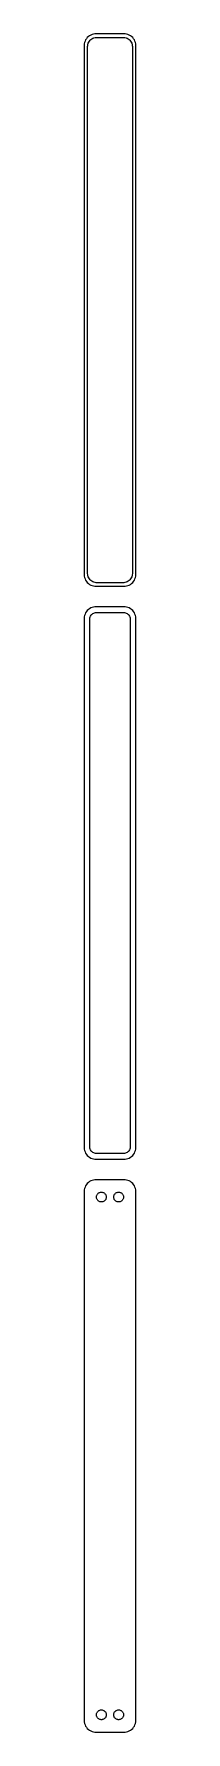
# Model space of a CAD drawing. Header units: metres. Extents: x -11 to 11, y 627 to 1365.
import ezdxf

# ---------------------------------------------------------------- set-up
doc = ezdxf.new("R2010")
doc.units = ezdxf.units.M

msp = doc.modelspace()

# ---------------------------------------------------------------- linework, layer by layer
for p, q in [((-11.2106, 1360.63), (-11.25, 1360)), ((-11.25, 1360), (-11.25, 1130)), ((-11.0929, 1361.24), (-11.2106, 1360.63)), ((-10.8989, 1361.84), (-11.0929, 1361.24)), ((-10.6315, 1362.41), (-10.8989, 1361.84)), ((-10.2951, 1362.94), (-10.6315, 1362.41)), ((-9.89484, 1363.42), (-10.2951, 1362.94)), ((-9.43712, 1363.85), (-9.89484, 1363.42)), ((-9.75, 1359.5), (-9.71844, 1360)), ((-9.75, 1130.5), (-9.75, 1359.5)), ((-9.71844, 1360), (-9.62433, 1360.49)), ((-9.62433, 1360.49), (-9.4691, 1360.97)), ((-9.4691, 1360.97), (-9.25522, 1361.43)), ((-8.92912, 1364.22), (-9.43712, 1363.85)), ((-9.25522, 1361.43), (-8.98605, 1361.85)), ((-8.98605, 1361.85), (-8.66586, 1362.24)), ((-8.37889, 1364.52), (-8.92912, 1364.22)), ((-8.66586, 1362.24), (-8.29968, 1362.58)), ((-7.79507, 1364.76), (-8.37889, 1364.52)), ((-8.29968, 1362.58), (-7.8933, 1362.88)), ((-7.8933, 1362.88), (-7.45311, 1363.12)), ((-7.1869, 1364.91), (-7.79507, 1364.76)), ((-7.45311, 1363.12), (-6.98605, 1363.3)), ((-6.56395, 1364.99), (-7.1869, 1364.91)), ((-6.98605, 1363.3), (-6.49951, 1363.43)), ((6.56395, 1364.99), (-6.56395, 1364.99)), ((-6.49951, 1363.43), (-6.00116, 1363.49)), ((-6.00116, 1363.49), (6.00116, 1363.49)), ((6.00116, 1363.49), (6.49951, 1363.43)), ((6.49951, 1363.43), (6.98605, 1363.3)), ((7.1869, 1364.91), (6.56395, 1364.99)), ((6.98605, 1363.3), (7.45311, 1363.12)), ((7.79507, 1364.76), (7.1869, 1364.91)), ((7.45311, 1363.12), (7.8933, 1362.88)), ((8.37889, 1364.52), (7.79507, 1364.76)), ((7.8933, 1362.88), (8.29968, 1362.58)), ((8.29968, 1362.58), (8.66586, 1362.24)), ((8.92912, 1364.22), (8.37889, 1364.52)), ((8.66586, 1362.24), (8.98605, 1361.85)), ((9.43712, 1363.85), (8.92912, 1364.22)), ((8.98605, 1361.85), (9.25522, 1361.43)), ((9.25522, 1361.43), (9.4691, 1360.97)), ((9.89484, 1363.42), (9.43712, 1363.85)), ((9.4691, 1360.97), (9.62433, 1360.49)), ((9.62433, 1360.49), (9.71844, 1360)), ((9.71844, 1360), (9.75, 1359.5)), ((9.75, 1359.5), (9.75, 1130.5)), ((10.2951, 1362.94), (9.89484, 1363.42)), ((10.6315, 1362.41), (10.2951, 1362.94)), ((10.8989, 1361.84), (10.6315, 1362.41)), ((11.0929, 1361.24), (10.8989, 1361.84)), ((11.2106, 1360.63), (11.0929, 1361.24)), ((11.25, 1360), (11.2106, 1360.63)), ((11.25, 1130), (11.25, 1360)), ((-11.25, 1130), (-11.2106, 1129.37)), ((-11.2106, 1129.37), (-11.0929, 1128.76)), ((-9.71844, 1130), (-9.75, 1130.5)), ((-9.62433, 1129.51), (-9.71844, 1130)), ((-9.4691, 1129.03), (-9.62433, 1129.51)), ((9.62433, 1129.51), (9.4691, 1129.03)), ((9.71844, 1130), (9.62433, 1129.51)), ((9.75, 1130.5), (9.71844, 1130)), ((11.0929, 1128.76), (11.2106, 1129.37)), ((11.2106, 1129.37), (11.25, 1130)), ((-11.0929, 1128.76), (-10.8989, 1128.16)), ((-10.8989, 1128.16), (-10.6315, 1127.59)), ((-10.6315, 1127.59), (-10.2951, 1127.06)), ((-10.2951, 1127.06), (-9.89484, 1126.58)), ((-9.89484, 1126.58), (-9.43712, 1126.15)), ((-9.25522, 1128.57), (-9.4691, 1129.03)), ((-9.43712, 1126.15), (-8.92912, 1125.78)), ((-8.98605, 1128.15), (-9.25522, 1128.57)), ((-8.66586, 1127.76), (-8.98605, 1128.15)), ((-8.92912, 1125.78), (-8.37889, 1125.48)), ((-8.29968, 1127.42), (-8.66586, 1127.76)), ((-8.37889, 1125.48), (-7.79507, 1125.24)), ((-7.8933, 1127.12), (-8.29968, 1127.42)), ((-7.45311, 1126.88), (-7.8933, 1127.12)), ((-7.79507, 1125.24), (-7.1869, 1125.09)), ((-6.98605, 1126.7), (-7.45311, 1126.88)), ((-7.1869, 1125.09), (-6.56395, 1125.01)), ((-6.49951, 1126.57), (-6.98605, 1126.7)), ((-6.56395, 1125.01), (6.56395, 1125.01)), ((-6.00116, 1126.51), (-6.49951, 1126.57)), ((6.00116, 1126.51), (-6.00116, 1126.51)), ((6.49951, 1126.57), (6.00116, 1126.51)), ((6.98605, 1126.7), (6.49951, 1126.57)), ((6.56395, 1125.01), (7.1869, 1125.09)), ((7.45311, 1126.88), (6.98605, 1126.7)), ((7.1869, 1125.09), (7.79507, 1125.24)), ((7.8933, 1127.12), (7.45311, 1126.88)), ((7.79507, 1125.24), (8.37889, 1125.48)), ((8.29968, 1127.42), (7.8933, 1127.12)), ((8.66586, 1127.76), (8.29968, 1127.42)), ((8.37889, 1125.48), (8.92912, 1125.78)), ((8.98605, 1128.15), (8.66586, 1127.76)), ((8.92912, 1125.78), (9.43712, 1126.15)), ((9.25522, 1128.57), (8.98605, 1128.15)), ((9.4691, 1129.03), (9.25522, 1128.57)), ((9.43712, 1126.15), (9.89484, 1126.58)), ((9.89484, 1126.58), (10.2951, 1127.06)), ((10.2951, 1127.06), (10.6315, 1127.59)), ((10.6315, 1127.59), (10.8989, 1128.16)), ((10.8989, 1128.16), (11.0929, 1128.76)), ((-9.89484, 1114.42), (-10.2951, 1113.94)), ((-9.43712, 1114.85), (-9.89484, 1114.42)), ((-8.92912, 1115.22), (-9.43712, 1114.85)), ((-8.37889, 1115.52), (-8.92912, 1115.22)), ((-7.79507, 1115.76), (-8.37889, 1115.52)), ((-7.1869, 1115.91), (-7.79507, 1115.76)), ((-6.56395, 1115.99), (-7.1869, 1115.91)), ((6.56395, 1115.99), (-6.56395, 1115.99)), ((7.1869, 1115.91), (6.56395, 1115.99)), ((7.79507, 1115.76), (7.1869, 1115.91)), ((8.37889, 1115.52), (7.79507, 1115.76)), ((8.92912, 1115.22), (8.37889, 1115.52)), ((9.43712, 1114.85), (8.92912, 1115.22)), ((9.89484, 1114.42), (9.43712, 1114.85)), ((10.2951, 1113.94), (9.89484, 1114.42)), ((-11.2106, 1111.63), (-11.25, 1111)), ((-11.25, 1111), (-11.25, 881)), ((-11.0929, 1112.24), (-11.2106, 1111.63)), ((-10.8989, 1112.84), (-11.0929, 1112.24)), ((-10.6315, 1113.41), (-10.8989, 1112.84)), ((-10.2951, 1113.94), (-10.6315, 1113.41)), ((-8.86292, 1110.5), (-8.83836, 1110.89)), ((-8.86292, 881.5), (-8.86292, 1110.5)), ((-8.83836, 1110.89), (-8.76512, 1111.27)), ((-8.76512, 1111.27), (-8.64432, 1111.65)), ((-8.64432, 1111.65), (-8.47786, 1112)), ((-8.47786, 1112), (-8.2684, 1112.33)), ((-8.2684, 1112.33), (-8.01921, 1112.63)), ((-8.01921, 1112.63), (-7.73424, 1112.9)), ((-7.73424, 1112.9), (-7.41798, 1113.13)), ((-7.41798, 1113.13), (-7.07541, 1113.32)), ((-7.07541, 1113.32), (-6.71194, 1113.46)), ((-6.71194, 1113.46), (-6.3333, 1113.56)), ((-6.3333, 1113.56), (-5.94545, 1113.61)), ((-5.94545, 1113.61), (5.94545, 1113.61)), ((5.94545, 1113.61), (6.3333, 1113.56)), ((6.3333, 1113.56), (6.71194, 1113.46)), ((6.71194, 1113.46), (7.07541, 1113.32)), ((7.07541, 1113.32), (7.41798, 1113.13)), ((7.41798, 1113.13), (7.73424, 1112.9)), ((7.73424, 1112.9), (8.01921, 1112.63)), ((8.01921, 1112.63), (8.2684, 1112.33)), ((8.2684, 1112.33), (8.47786, 1112)), ((8.47786, 1112), (8.64432, 1111.65)), ((8.64432, 1111.65), (8.76512, 1111.27)), ((8.76512, 1111.27), (8.83836, 1110.89)), ((8.83836, 1110.89), (8.86292, 1110.5)), ((8.86292, 1110.5), (8.86292, 881.5)), ((10.6315, 1113.41), (10.2951, 1113.94)), ((10.8989, 1112.84), (10.6315, 1113.41)), ((11.0929, 1112.24), (10.8989, 1112.84)), ((11.2106, 1111.63), (11.0929, 1112.24)), ((11.25, 1111), (11.2106, 1111.63)), ((11.25, 881), (11.25, 1111)), ((-11.25, 881), (-11.2106, 880.373)), ((-11.2106, 880.373), (-11.0929, 879.757)), ((-11.0929, 879.757), (-10.8989, 879.159)), ((-10.8989, 879.159), (-10.6315, 878.591)), ((-10.6315, 878.591), (-10.2951, 878.061)), ((-8.83836, 881.11), (-8.86292, 881.5)), ((-8.76512, 880.726), (-8.83836, 881.11)), ((-8.64432, 880.354), (-8.76512, 880.726)), ((-8.47786, 880), (-8.64432, 880.354)), ((-8.2684, 879.67), (-8.47786, 880)), ((-8.01921, 879.369), (-8.2684, 879.67)), ((-7.73424, 879.101), (-8.01921, 879.369)), ((-7.41798, 878.872), (-7.73424, 879.101)), ((-7.07541, 878.683), (-7.41798, 878.872)), ((-6.71194, 878.539), (-7.07541, 878.683)), ((-6.3333, 878.442), (-6.71194, 878.539)), ((-5.94545, 878.393), (-6.3333, 878.442)), ((5.94545, 878.393), (-5.94545, 878.393)), ((6.3333, 878.442), (5.94545, 878.393)), ((6.71194, 878.539), (6.3333, 878.442)), ((7.07541, 878.683), (6.71194, 878.539)), ((7.41798, 878.872), (7.07541, 878.683)), ((7.73424, 879.101), (7.41798, 878.872)), ((8.01921, 879.369), (7.73424, 879.101)), ((8.2684, 879.67), (8.01921, 879.369)), ((8.47786, 880), (8.2684, 879.67)), ((8.64432, 880.354), (8.47786, 880)), ((8.76512, 880.726), (8.64432, 880.354)), ((8.83836, 881.11), (8.76512, 880.726)), ((8.86292, 881.5), (8.83836, 881.11)), ((10.2951, 878.061), (10.6315, 878.591)), ((10.6315, 878.591), (10.8989, 879.159)), ((10.8989, 879.159), (11.0929, 879.757)), ((11.0929, 879.757), (11.2106, 880.373)), ((11.2106, 880.373), (11.25, 881)), ((-10.2951, 878.061), (-9.89484, 877.577)), ((-9.89484, 877.577), (-9.43712, 877.147)), ((-9.43712, 877.147), (-8.92912, 876.778)), ((-8.92912, 876.778), (-8.37889, 876.476)), ((-8.37889, 876.476), (-7.79507, 876.245)), ((-7.79507, 876.245), (-7.1869, 876.089)), ((-7.1869, 876.089), (-6.56395, 876.01)), ((-6.56395, 876.01), (6.56395, 876.01)), ((6.56395, 876.01), (7.1869, 876.089)), ((7.1869, 876.089), (7.79507, 876.245)), ((7.79507, 876.245), (8.37889, 876.476)), ((8.37889, 876.476), (8.92912, 876.778)), ((8.92912, 876.778), (9.43712, 877.147)), ((9.43712, 877.147), (9.89484, 877.577)), ((9.89484, 877.577), (10.2951, 878.061)), ((-10.8989, 863.841), (-11.0929, 863.243)), ((-10.6315, 864.409), (-10.8989, 863.841)), ((-10.2951, 864.939), (-10.6315, 864.409)), ((-9.89484, 865.423), (-10.2951, 864.939)), ((-9.43712, 865.853), (-9.89484, 865.423)), ((-8.92912, 866.222), (-9.43712, 865.853)), ((-8.37889, 866.524), (-8.92912, 866.222)), ((-7.79507, 866.755), (-8.37889, 866.524)), ((-7.1869, 866.911), (-7.79507, 866.755)), ((-6.56395, 866.99), (-7.1869, 866.911)), ((6.56395, 866.99), (-6.56395, 866.99)), ((7.1869, 866.911), (6.56395, 866.99)), ((7.79507, 866.755), (7.1869, 866.911)), ((8.37889, 866.524), (7.79507, 866.755)), ((8.92912, 866.222), (8.37889, 866.524)), ((9.43712, 865.853), (8.92912, 866.222)), ((9.89484, 865.423), (9.43712, 865.853)), ((10.2951, 864.939), (9.89484, 865.423)), ((10.6315, 864.409), (10.2951, 864.939)), ((10.8989, 863.841), (10.6315, 864.409)), ((11.0929, 863.243), (10.8989, 863.841)), ((-11.2106, 862.627), (-11.25, 862)), ((-11.25, 862), (-11.25, 632)), ((-11.0929, 863.243), (-11.2106, 862.627)), ((-5.88528, 859.5), (-5.86845, 859.768)), ((-5.86845, 859.232), (-5.88528, 859.5)), ((-5.86845, 859.768), (-5.81821, 860.031)), ((-5.81821, 858.969), (-5.86845, 859.232)), ((-5.81821, 860.031), (-5.73534, 860.286)), ((-5.73534, 858.714), (-5.81821, 858.969)), ((-5.73534, 860.286), (-5.62117, 860.529)), ((-5.62117, 858.471), (-5.73534, 858.714)), ((-5.62117, 860.529), (-5.47748, 860.755)), ((-5.47748, 858.245), (-5.62117, 858.471)), ((-5.47748, 860.755), (-5.30655, 860.962)), ((-5.30655, 858.038), (-5.47748, 858.245)), ((-5.30655, 860.962), (-5.11108, 861.145)), ((-5.11108, 857.855), (-5.30655, 858.038)), ((-5.11108, 861.145), (-4.89413, 861.303)), ((-4.89413, 857.697), (-5.11108, 857.855)), ((-4.89413, 861.303), (-4.65915, 861.432)), ((-4.65915, 857.568), (-4.89413, 857.697)), ((-4.65915, 861.432), (-4.40984, 861.531)), ((-4.40984, 857.469), (-4.65915, 857.568)), ((-4.40984, 861.531), (-4.1501, 861.597)), ((-4.1501, 857.403), (-4.40984, 857.469)), ((-4.1501, 861.597), (-3.88406, 861.631)), ((-3.88406, 857.369), (-4.1501, 857.403)), ((-3.88406, 861.631), (-3.61592, 861.631)), ((-3.61592, 857.369), (-3.88406, 857.369)), ((-3.61592, 861.631), (-3.34988, 861.597)), ((-3.34988, 857.403), (-3.61592, 857.369)), ((-3.34988, 861.597), (-3.09015, 861.531)), ((-3.09015, 857.469), (-3.34988, 857.403)), ((-3.09015, 861.531), (-2.84084, 861.432)), ((-2.84084, 857.568), (-3.09015, 857.469)), ((-2.84084, 861.432), (-2.60585, 861.303)), ((-2.60585, 857.697), (-2.84084, 857.568)), ((-2.60585, 861.303), (-2.3889, 861.145)), ((-2.3889, 857.855), (-2.60585, 857.697)), ((-2.3889, 861.145), (-2.19344, 860.962)), ((-2.19344, 858.038), (-2.3889, 857.855)), ((-2.19344, 860.962), (-2.02251, 860.755)), ((-2.02251, 858.245), (-2.19344, 858.038)), ((-2.02251, 860.755), (-1.87881, 860.529)), ((-1.87881, 858.471), (-2.02251, 858.245)), ((-1.87881, 860.529), (-1.76465, 860.286)), ((-1.76465, 858.714), (-1.87881, 858.471)), ((-1.76465, 860.286), (-1.68178, 860.031)), ((-1.68178, 858.969), (-1.76465, 858.714)), ((-1.68178, 860.031), (-1.63153, 859.768)), ((-1.63153, 859.232), (-1.68178, 858.969)), ((-1.63153, 859.768), (-1.6147, 859.5)), ((-1.6147, 859.5), (-1.63153, 859.232)), ((1.6147, 859.5), (1.63153, 859.768)), ((1.63153, 859.232), (1.6147, 859.5)), ((1.63153, 859.768), (1.68178, 860.031)), ((1.68178, 858.969), (1.63153, 859.232)), ((1.68178, 860.031), (1.76465, 860.286)), ((1.76465, 858.714), (1.68178, 858.969)), ((1.76465, 860.286), (1.87881, 860.529)), ((1.87881, 858.471), (1.76465, 858.714)), ((1.87881, 860.529), (2.02251, 860.755)), ((2.02251, 858.245), (1.87881, 858.471)), ((2.02251, 860.755), (2.19344, 860.962)), ((2.19344, 858.038), (2.02251, 858.245)), ((2.19344, 860.962), (2.3889, 861.145)), ((2.3889, 857.855), (2.19344, 858.038)), ((2.3889, 861.145), (2.60585, 861.303)), ((2.60585, 857.697), (2.3889, 857.855)), ((2.60585, 861.303), (2.84084, 861.432)), ((2.84084, 857.568), (2.60585, 857.697)), ((2.84084, 861.432), (3.09015, 861.531)), ((3.09015, 857.469), (2.84084, 857.568)), ((3.09015, 861.531), (3.34988, 861.597)), ((3.34988, 857.403), (3.09015, 857.469)), ((3.34988, 861.597), (3.61592, 861.631)), ((3.61592, 857.369), (3.34988, 857.403)), ((3.61592, 861.631), (3.88406, 861.631)), ((3.88406, 857.369), (3.61592, 857.369)), ((3.88406, 861.631), (4.1501, 861.597)), ((4.1501, 857.403), (3.88406, 857.369)), ((4.1501, 861.597), (4.40984, 861.531)), ((4.40984, 857.469), (4.1501, 857.403)), ((4.40984, 861.531), (4.65915, 861.432)), ((4.65915, 857.568), (4.40984, 857.469)), ((4.65915, 861.432), (4.89413, 861.303)), ((4.89413, 857.697), (4.65915, 857.568)), ((4.89413, 861.303), (5.11108, 861.145)), ((5.11108, 857.855), (4.89413, 857.697)), ((5.11108, 861.145), (5.30655, 860.962)), ((5.30655, 858.038), (5.11108, 857.855)), ((5.30655, 860.962), (5.47748, 860.755)), ((5.47748, 858.245), (5.30655, 858.038)), ((5.47748, 860.755), (5.62117, 860.529)), ((5.62117, 858.471), (5.47748, 858.245)), ((5.62117, 860.529), (5.73534, 860.286)), ((5.73534, 858.714), (5.62117, 858.471)), ((5.73534, 860.286), (5.81821, 860.031)), ((5.81821, 858.969), (5.73534, 858.714)), ((5.81821, 860.031), (5.86845, 859.768)), ((5.86845, 859.232), (5.81821, 858.969)), ((5.86845, 859.768), (5.88528, 859.5)), ((5.88528, 859.5), (5.86845, 859.232)), ((11.2106, 862.627), (11.0929, 863.243)), ((11.25, 862), (11.2106, 862.627)), ((11.25, 632), (11.25, 862)), ((-5.88528, 634.5), (-5.86845, 634.768)), ((-5.86845, 634.768), (-5.81821, 635.031)), ((-5.81821, 635.031), (-5.73534, 635.286)), ((-5.73534, 635.286), (-5.62117, 635.529)), ((-5.62117, 635.529), (-5.47748, 635.755)), ((-5.47748, 635.755), (-5.30655, 635.962)), ((-5.30655, 635.962), (-5.11108, 636.145)), ((-5.11108, 636.145), (-4.89413, 636.303)), ((-4.89413, 636.303), (-4.65915, 636.432)), ((-4.65915, 636.432), (-4.40984, 636.531)), ((-4.40984, 636.531), (-4.1501, 636.597)), ((-4.1501, 636.597), (-3.88406, 636.631)), ((-3.88406, 636.631), (-3.61592, 636.631)), ((-3.61592, 636.631), (-3.34988, 636.597)), ((-3.34988, 636.597), (-3.09015, 636.531)), ((-3.09015, 636.531), (-2.84084, 636.432)), ((-2.84084, 636.432), (-2.60585, 636.303)), ((-2.60585, 636.303), (-2.3889, 636.145)), ((-2.3889, 636.145), (-2.19344, 635.962)), ((-2.19344, 635.962), (-2.02251, 635.755)), ((-2.02251, 635.755), (-1.87881, 635.529)), ((-1.87881, 635.529), (-1.76465, 635.286)), ((-1.76465, 635.286), (-1.68178, 635.031)), ((-1.68178, 635.031), (-1.63153, 634.768)), ((-1.63153, 634.768), (-1.6147, 634.5)), ((1.6147, 634.5), (1.63153, 634.768)), ((1.63153, 634.768), (1.68178, 635.031)), ((1.68178, 635.031), (1.76465, 635.286)), ((1.76465, 635.286), (1.87881, 635.529)), ((1.87881, 635.529), (2.02251, 635.755)), ((2.02251, 635.755), (2.19344, 635.962)), ((2.19344, 635.962), (2.3889, 636.145)), ((2.3889, 636.145), (2.60585, 636.303)), ((2.60585, 636.303), (2.84084, 636.432)), ((2.84084, 636.432), (3.09015, 636.531)), ((3.09015, 636.531), (3.34988, 636.597)), ((3.34988, 636.597), (3.61592, 636.631)), ((3.61592, 636.631), (3.88406, 636.631)), ((3.88406, 636.631), (4.1501, 636.597)), ((4.1501, 636.597), (4.40984, 636.531)), ((4.40984, 636.531), (4.65915, 636.432)), ((4.65915, 636.432), (4.89413, 636.303)), ((4.89413, 636.303), (5.11108, 636.145)), ((5.11108, 636.145), (5.30655, 635.962)), ((5.30655, 635.962), (5.47748, 635.755)), ((5.47748, 635.755), (5.62117, 635.529)), ((5.62117, 635.529), (5.73534, 635.286)), ((5.73534, 635.286), (5.81821, 635.031)), ((5.81821, 635.031), (5.86845, 634.768)), ((5.86845, 634.768), (5.88528, 634.5)), ((-11.25, 632), (-11.2106, 631.373)), ((-11.2106, 631.373), (-11.0929, 630.757)), ((-11.0929, 630.757), (-10.8989, 630.159)), ((-10.8989, 630.159), (-10.6315, 629.591)), ((-10.6315, 629.591), (-10.2951, 629.061)), ((-10.2951, 629.061), (-9.89484, 628.577)), ((-9.89484, 628.577), (-9.43712, 628.147)), ((-9.43712, 628.147), (-8.92912, 627.778)), ((-8.92912, 627.778), (-8.37889, 627.476)), ((-8.37889, 627.476), (-7.79507, 627.245)), ((-5.86845, 634.232), (-5.88528, 634.5)), ((-5.81821, 633.969), (-5.86845, 634.232)), ((-5.73534, 633.714), (-5.81821, 633.969)), ((-5.62117, 633.471), (-5.73534, 633.714)), ((-5.47748, 633.245), (-5.62117, 633.471)), ((-5.30655, 633.038), (-5.47748, 633.245)), ((-5.11108, 632.855), (-5.30655, 633.038)), ((-4.89413, 632.697), (-5.11108, 632.855)), ((-4.65915, 632.568), (-4.89413, 632.697)), ((-4.40984, 632.469), (-4.65915, 632.568)), ((-4.1501, 632.403), (-4.40984, 632.469)), ((-3.88406, 632.369), (-4.1501, 632.403)), ((-3.61592, 632.369), (-3.88406, 632.369)), ((-3.34988, 632.403), (-3.61592, 632.369)), ((-3.09015, 632.469), (-3.34988, 632.403)), ((-2.84084, 632.568), (-3.09015, 632.469)), ((-2.60585, 632.697), (-2.84084, 632.568)), ((-2.3889, 632.855), (-2.60585, 632.697)), ((-2.19344, 633.038), (-2.3889, 632.855)), ((-2.02251, 633.245), (-2.19344, 633.038)), ((-1.87881, 633.471), (-2.02251, 633.245)), ((-1.76465, 633.714), (-1.87881, 633.471)), ((-1.68178, 633.969), (-1.76465, 633.714)), ((-1.63153, 634.232), (-1.68178, 633.969)), ((-1.6147, 634.5), (-1.63153, 634.232)), ((1.63153, 634.232), (1.6147, 634.5)), ((1.68178, 633.969), (1.63153, 634.232)), ((1.76465, 633.714), (1.68178, 633.969)), ((1.87881, 633.471), (1.76465, 633.714)), ((2.02251, 633.245), (1.87881, 633.471)), ((2.19344, 633.038), (2.02251, 633.245)), ((2.3889, 632.855), (2.19344, 633.038)), ((2.60585, 632.697), (2.3889, 632.855)), ((2.84084, 632.568), (2.60585, 632.697)), ((3.09015, 632.469), (2.84084, 632.568)), ((3.34988, 632.403), (3.09015, 632.469)), ((3.61592, 632.369), (3.34988, 632.403)), ((3.88406, 632.369), (3.61592, 632.369)), ((4.1501, 632.403), (3.88406, 632.369)), ((4.40984, 632.469), (4.1501, 632.403)), ((4.65915, 632.568), (4.40984, 632.469)), ((4.89413, 632.697), (4.65915, 632.568)), ((5.11108, 632.855), (4.89413, 632.697)), ((5.30655, 633.038), (5.11108, 632.855)), ((5.47748, 633.245), (5.30655, 633.038)), ((5.62117, 633.471), (5.47748, 633.245)), ((5.73534, 633.714), (5.62117, 633.471)), ((5.81821, 633.969), (5.73534, 633.714)), ((5.86845, 634.232), (5.81821, 633.969)), ((5.88528, 634.5), (5.86845, 634.232)), ((7.79507, 627.245), (8.37889, 627.476)), ((8.37889, 627.476), (8.92912, 627.778)), ((8.92912, 627.778), (9.43712, 628.147)), ((9.43712, 628.147), (9.89484, 628.577)), ((9.89484, 628.577), (10.2951, 629.061)), ((10.2951, 629.061), (10.6315, 629.591)), ((10.6315, 629.591), (10.8989, 630.159)), ((10.8989, 630.159), (11.0929, 630.757)), ((11.0929, 630.757), (11.2106, 631.373)), ((11.2106, 631.373), (11.25, 632)), ((-7.79507, 627.245), (-7.1869, 627.089)), ((-7.1869, 627.089), (-6.56395, 627.01)), ((-6.56395, 627.01), (6.56395, 627.01)), ((6.56395, 627.01), (7.1869, 627.089)), ((7.1869, 627.089), (7.79507, 627.245))]:
    msp.add_line(p, q)

doc.saveas('drawing.dxf')
